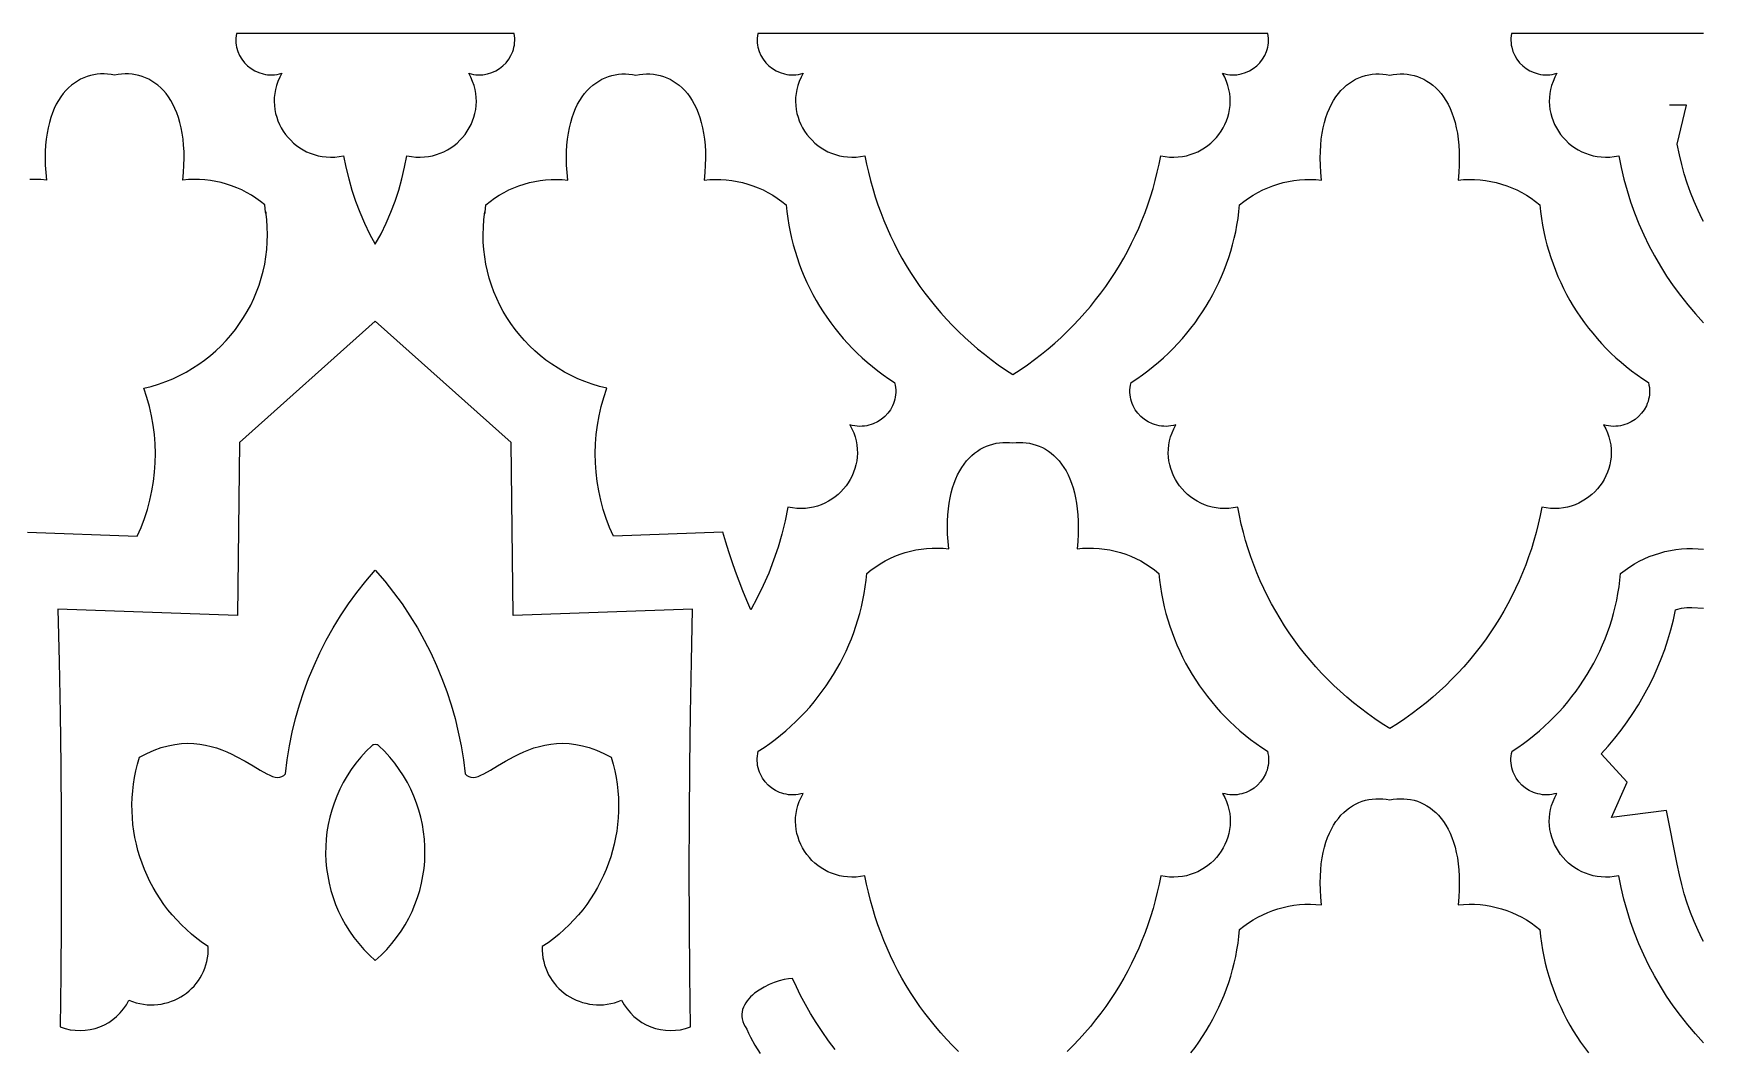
# Model space of a CAD drawing. Extents: x 50 to 3710, y -977 to -877.
# Drawn here: x 1184.6 to 1269.8, y -928.9 to -877.1 of the extents above; entities that cross this region are included whole.
import ezdxf

# ---------------------------------------------------------------- set-up
doc = ezdxf.new("R2010")
doc.units = 0
doc.layers.add('LAYER_1', color=18, linetype='CONTINUOUS')

msp = doc.modelspace()

# ---------------------------------------------------------------- linework, layer by layer
at = {"layer": 'LAYER_1'}
for points in [[(1202.062, -887.839), (1202.354, -887.304), (1202.619, -886.759), (1202.856, -886.205), (1203.068, -885.643), (1203.255, -885.074), (1203.418, -884.497), (1203.559, -883.913), (1203.678, -883.322), (1203.906, -883.364), (1204.13, -883.389), (1204.35, -883.396), (1204.567, -883.387), (1204.778, -883.362), (1204.984, -883.322), (1205.184, -883.268), (1205.378, -883.2), (1205.565, -883.119), (1205.745, -883.025), (1205.917, -882.92), (1206.08, -882.803), (1206.235, -882.675), (1206.38, -882.538), (1206.516, -882.392), (1206.641, -882.237), (1206.756, -882.074), (1206.859, -881.904), (1206.95, -881.727), (1207.029, -881.544), (1207.095, -881.356), (1207.148, -881.163), (1207.187, -880.966), (1207.211, -880.766), (1207.221, -880.563), (1207.216, -880.358), (1207.194, -880.151), (1207.157, -879.944), (1207.102, -879.736), (1207.03, -879.529), (1206.941, -879.323), (1206.833, -879.119), (1206.956, -879.152), (1207.078, -879.176), (1207.199, -879.191), (1207.32, -879.199), (1207.438, -879.198), (1207.556, -879.19), (1207.784, -879.151), (1208.002, -879.085), (1208.208, -878.992), (1208.4, -878.876), (1208.576, -878.738), (1208.733, -878.58), (1208.871, -878.404), (1208.985, -878.213), (1209.075, -878.007), (1209.11, -877.899), (1209.138, -877.789), (1209.159, -877.676), (1209.172, -877.561), (1209.178, -877.444), (1209.176, -877.325), (1209.165, -877.205), (1209.146, -877.083), (1202.062, -877.083), (1194.978, -877.083), (1194.959, -877.205), (1194.948, -877.325), (1194.946, -877.444), (1194.952, -877.561), (1194.965, -877.676), (1194.986, -877.789), (1195.049, -878.007), (1195.139, -878.213), (1195.254, -878.404), (1195.391, -878.58), (1195.548, -878.738), (1195.724, -878.876), (1195.916, -878.992), (1196.122, -879.085), (1196.34, -879.151), (1196.453, -879.174), (1196.569, -879.19), (1196.686, -879.198), (1196.805, -879.199), (1196.925, -879.191), (1197.046, -879.176), (1197.169, -879.152), (1197.292, -879.119), (1197.184, -879.323), (1197.094, -879.529), (1197.022, -879.736), (1196.968, -879.944), (1196.93, -880.151), (1196.909, -880.358), (1196.903, -880.563), (1196.913, -880.766), (1196.937, -880.966), (1196.976, -881.163), (1197.029, -881.356), (1197.095, -881.544), (1197.174, -881.727), (1197.265, -881.904), (1197.368, -882.074), (1197.483, -882.237), (1197.608, -882.392), (1197.744, -882.538), (1197.889, -882.675), (1198.044, -882.803), (1198.207, -882.92), (1198.379, -883.025), (1198.559, -883.119), (1198.746, -883.2), (1198.94, -883.268), (1199.14, -883.322), (1199.346, -883.362), (1199.557, -883.387), (1199.774, -883.396), (1199.994, -883.389), (1200.219, -883.364), (1200.446, -883.322), (1200.565, -883.913), (1200.706, -884.497), (1200.869, -885.074), (1201.056, -885.643), (1201.268, -886.205), (1201.505, -886.759), (1201.77, -887.304)], [(1234.598, -894.488), (1234.974, -894.241), (1235.343, -893.985), (1235.702, -893.722), (1236.054, -893.451), (1236.397, -893.172), (1236.731, -892.885), (1237.056, -892.591), (1237.373, -892.29), (1237.681, -891.982), (1237.98, -891.667), (1238.27, -891.345), (1238.551, -891.017), (1238.823, -890.682), (1239.085, -890.341), (1239.338, -889.994), (1239.582, -889.641), (1239.817, -889.283), (1240.042, -888.918), (1240.257, -888.548), (1240.463, -888.173), (1240.658, -887.793), (1240.844, -887.408), (1241.02, -887.019), (1241.186, -886.624), (1241.342, -886.225), (1241.488, -885.822), (1241.624, -885.415), (1241.749, -885.004), (1241.864, -884.589), (1241.968, -884.17), (1242.062, -883.748), (1242.146, -883.322), (1242.373, -883.364), (1242.598, -883.389), (1242.818, -883.396), (1243.035, -883.387), (1243.246, -883.362), (1243.452, -883.322), (1243.652, -883.268), (1243.846, -883.2), (1244.033, -883.119), (1244.213, -883.025), (1244.385, -882.92), (1244.548, -882.803), (1244.703, -882.675), (1244.848, -882.538), (1244.984, -882.392), (1245.109, -882.237), (1245.223, -882.074), (1245.327, -881.904), (1245.418, -881.727), (1245.497, -881.544), (1245.563, -881.356), (1245.616, -881.163), (1245.655, -880.966), (1245.679, -880.766), (1245.689, -880.563), (1245.683, -880.358), (1245.662, -880.151), (1245.624, -879.944), (1245.57, -879.736), (1245.498, -879.529), (1245.408, -879.323), (1245.3, -879.119), (1245.423, -879.152), (1245.546, -879.176), (1245.667, -879.191), (1245.787, -879.199), (1245.906, -879.198), (1246.023, -879.19), (1246.252, -879.151), (1246.47, -879.085), (1246.676, -878.992), (1246.868, -878.876), (1247.044, -878.738), (1247.201, -878.58), (1247.338, -878.404), (1247.453, -878.213), (1247.543, -878.007), (1247.578, -877.899), (1247.606, -877.789), (1247.627, -877.676), (1247.64, -877.561), (1247.646, -877.444), (1247.644, -877.325), (1247.633, -877.205), (1247.614, -877.083), (1221.582, -877.083), (1221.563, -877.205), (1221.552, -877.325), (1221.55, -877.444), (1221.556, -877.561), (1221.569, -877.676), (1221.59, -877.789), (1221.653, -878.007), (1221.743, -878.213), (1221.857, -878.404), (1221.995, -878.58), (1222.152, -878.738), (1222.328, -878.876), (1222.52, -878.992), (1222.726, -879.085), (1222.944, -879.151), (1223.057, -879.174), (1223.173, -879.19), (1223.29, -879.198), (1223.409, -879.199), (1223.529, -879.191), (1223.65, -879.176), (1223.773, -879.152), (1223.896, -879.119), (1223.788, -879.323), (1223.698, -879.529), (1223.626, -879.736), (1223.572, -879.944), (1223.534, -880.151), (1223.512, -880.358), (1223.507, -880.563), (1223.517, -880.766), (1223.541, -880.966), (1223.58, -881.163), (1223.633, -881.356), (1223.699, -881.544), (1223.778, -881.727), (1223.869, -881.904), (1223.972, -882.074), (1224.087, -882.237), (1224.212, -882.392), (1224.348, -882.538), (1224.493, -882.675), (1224.648, -882.803), (1224.811, -882.92), (1224.983, -883.025), (1225.163, -883.119), (1225.35, -883.2), (1225.544, -883.268), (1225.744, -883.322), (1225.95, -883.362), (1226.161, -883.387), (1226.378, -883.396), (1226.598, -883.389), (1226.823, -883.364), (1227.05, -883.322), (1227.134, -883.748), (1227.227, -884.17), (1227.332, -884.589), (1227.447, -885.004), (1227.572, -885.415), (1227.708, -885.822), (1227.853, -886.225), (1228.009, -886.624), (1228.176, -887.019), (1228.352, -887.408), (1228.538, -887.793), (1228.733, -888.173), (1228.939, -888.548), (1229.154, -888.918), (1229.379, -889.283), (1229.614, -889.641), (1229.857, -889.994), (1230.111, -890.341), (1230.373, -890.682), (1230.645, -891.017), (1230.926, -891.345), (1231.216, -891.667), (1231.515, -891.982), (1231.823, -892.29), (1232.14, -892.591), (1232.465, -892.885), (1232.799, -893.172), (1233.142, -893.451), (1233.494, -893.722), (1233.853, -893.985), (1234.221, -894.241)], [(1221.223, -906.496), (1221.014, -906.013), (1220.814, -905.525), (1220.623, -905.034), (1220.441, -904.54), (1220.268, -904.042), (1220.104, -903.541), (1219.95, -903.038), (1219.805, -902.531), (1214.212, -902.734), (1214.016, -902.285), (1213.843, -901.829), (1213.693, -901.366), (1213.566, -900.899), (1213.463, -900.427), (1213.383, -899.951), (1213.327, -899.473), (1213.294, -898.993), (1213.285, -898.512), (1213.299, -898.031), (1213.336, -897.55), (1213.398, -897.071), (1213.482, -896.595), (1213.591, -896.122), (1213.723, -895.652), (1213.879, -895.188), (1213.496, -895.091), (1213.121, -894.977), (1212.755, -894.846), (1212.399, -894.7), (1212.053, -894.538), (1211.716, -894.361), (1211.39, -894.17), (1211.075, -893.966), (1210.771, -893.747), (1210.479, -893.516), (1210.198, -893.273), (1209.93, -893.018), (1209.674, -892.751), (1209.431, -892.473), (1209.201, -892.186), (1208.984, -891.888), (1208.782, -891.581), (1208.594, -891.265), (1208.42, -890.941), (1208.262, -890.609), (1208.118, -890.269), (1207.991, -889.923), (1207.879, -889.57), (1207.784, -889.212), (1207.705, -888.848), (1207.644, -888.479), (1207.599, -888.106), (1207.573, -887.729), (1207.565, -887.349), (1207.575, -886.966), (1207.603, -886.581), (1207.651, -886.194), (1207.652, -886.269), (1207.664, -886.202), (1207.704, -885.829), (1207.925, -885.652), (1208.153, -885.488), (1208.388, -885.335), (1208.631, -885.196), (1208.88, -885.069), (1209.134, -884.956), (1209.394, -884.855), (1209.659, -884.768), (1209.928, -884.694), (1210.2, -884.634), (1210.476, -884.588), (1210.754, -884.556), (1211.034, -884.538), (1211.316, -884.534), (1211.598, -884.544), (1211.881, -884.569), (1211.846, -884.181), (1211.825, -883.808), (1211.818, -883.451), (1211.823, -883.109), (1211.842, -882.783), (1211.872, -882.471), (1211.914, -882.174), (1211.968, -881.893), (1212.032, -881.625), (1212.106, -881.373), (1212.19, -881.134), (1212.284, -880.91), (1212.386, -880.7), (1212.497, -880.504), (1212.615, -880.322), (1212.741, -880.154), (1212.873, -879.999), (1213.013, -879.857), (1213.158, -879.729), (1213.308, -879.614), (1213.463, -879.512), (1213.623, -879.423), (1213.787, -879.347), (1213.955, -879.283), (1214.125, -879.232), (1214.298, -879.193), (1214.474, -879.167), (1214.65, -879.152), (1214.828, -879.15), (1215.007, -879.159), (1215.186, -879.18), (1215.364, -879.212), (1215.543, -879.18), (1215.721, -879.159), (1215.9, -879.15), (1216.078, -879.152), (1216.255, -879.167), (1216.43, -879.193), (1216.603, -879.232), (1216.774, -879.283), (1216.941, -879.347), (1217.105, -879.423), (1217.265, -879.512), (1217.42, -879.614), (1217.571, -879.729), (1217.716, -879.857), (1217.855, -879.999), (1217.988, -880.154), (1218.113, -880.322), (1218.232, -880.504), (1218.342, -880.7), (1218.445, -880.91), (1218.538, -881.134), (1218.622, -881.373), (1218.696, -881.625), (1218.761, -881.893), (1218.814, -882.174), (1218.856, -882.471), (1218.887, -882.783), (1218.905, -883.109), (1218.911, -883.451), (1218.903, -883.808), (1218.882, -884.181), (1218.847, -884.569), (1219.13, -884.544), (1219.413, -884.534), (1219.694, -884.538), (1219.975, -884.556), (1220.253, -884.588), (1220.528, -884.634), (1220.801, -884.694), (1221.07, -884.768), (1221.334, -884.855), (1221.594, -884.956), (1221.849, -885.069), (1222.097, -885.196), (1222.34, -885.335), (1222.576, -885.488), (1222.804, -885.652), (1223.024, -885.829), (1223.06, -886.175), (1223.106, -886.519), (1223.162, -886.86), (1223.227, -887.199), (1223.302, -887.535), (1223.387, -887.868), (1223.481, -888.198), (1223.584, -888.524), (1223.696, -888.847), (1223.818, -889.167), (1223.948, -889.482), (1224.087, -889.794), (1224.235, -890.101), (1224.392, -890.404), (1224.557, -890.702), (1224.731, -890.995), (1224.913, -891.284), (1225.103, -891.567), (1225.301, -891.845), (1225.507, -892.118), (1225.721, -892.385), (1225.943, -892.646), (1226.173, -892.902), (1226.41, -893.151), (1226.654, -893.393), (1226.906, -893.629), (1227.165, -893.859), (1227.431, -894.082), (1227.704, -894.297), (1227.985, -894.505), (1228.271, -894.706), (1228.565, -894.9), (1228.593, -895.026), (1228.612, -895.151), (1228.621, -895.274), (1228.622, -895.396), (1228.615, -895.517), (1228.599, -895.634), (1228.576, -895.75), (1228.545, -895.863), (1228.506, -895.972), (1228.461, -896.079), (1228.351, -896.281), (1228.216, -896.466), (1228.059, -896.634), (1227.882, -896.78), (1227.687, -896.904), (1227.477, -897.003), (1227.367, -897.043), (1227.254, -897.075), (1227.138, -897.1), (1227.02, -897.118), (1226.9, -897.128), (1226.778, -897.13), (1226.654, -897.123), (1226.529, -897.108), (1226.404, -897.083), (1226.277, -897.05), (1226.385, -897.254), (1226.475, -897.46), (1226.546, -897.667), (1226.601, -897.874), (1226.639, -898.082), (1226.66, -898.288), (1226.666, -898.493), (1226.656, -898.696), (1226.631, -898.897), (1226.592, -899.094), (1226.539, -899.286), (1226.473, -899.475), (1226.394, -899.657), (1226.303, -899.834), (1226.2, -900.005), (1226.086, -900.167), (1225.961, -900.322), (1225.825, -900.469), (1225.68, -900.606), (1225.525, -900.733), (1225.361, -900.85), (1225.189, -900.956), (1225.01, -901.049), (1224.823, -901.13), (1224.629, -901.199), (1224.429, -901.253), (1224.223, -901.293), (1224.011, -901.318), (1223.795, -901.327), (1223.574, -901.319), (1223.35, -901.295), (1223.122, -901.253), (1222.981, -901.945), (1222.812, -902.628), (1222.614, -903.301), (1222.39, -903.964), (1222.138, -904.616), (1221.859, -905.255), (1221.554, -905.883)], [(1253.831, -879.212), (1254.009, -879.18), (1254.188, -879.159), (1254.367, -879.15), (1254.544, -879.152), (1254.721, -879.167), (1254.896, -879.193), (1255.07, -879.232), (1255.24, -879.283), (1255.408, -879.347), (1255.572, -879.423), (1255.731, -879.512), (1255.887, -879.614), (1256.037, -879.729), (1256.182, -879.857), (1256.321, -879.999), (1256.454, -880.154), (1256.58, -880.322), (1256.698, -880.504), (1256.809, -880.7), (1256.911, -880.91), (1257.004, -881.134), (1257.089, -881.373), (1257.163, -881.625), (1257.227, -881.893), (1257.28, -882.174), (1257.323, -882.471), (1257.353, -882.783), (1257.372, -883.109), (1257.377, -883.451), (1257.37, -883.808), (1257.349, -884.181), (1257.314, -884.569), (1257.597, -884.544), (1257.879, -884.534), (1258.161, -884.538), (1258.441, -884.556), (1258.719, -884.588), (1258.995, -884.634), (1259.267, -884.694), (1259.536, -884.768), (1259.801, -884.855), (1260.061, -884.956), (1260.315, -885.069), (1260.564, -885.196), (1260.806, -885.335), (1261.042, -885.488), (1261.27, -885.652), (1261.491, -885.829), (1261.527, -886.175), (1261.572, -886.519), (1261.628, -886.86), (1261.694, -887.199), (1261.769, -887.535), (1261.853, -887.868), (1261.947, -888.198), (1262.05, -888.524), (1262.163, -888.847), (1262.284, -889.167), (1262.415, -889.482), (1262.554, -889.794), (1262.702, -890.101), (1262.858, -890.404), (1263.024, -890.702), (1263.197, -890.995), (1263.379, -891.284), (1263.569, -891.567), (1263.767, -891.845), (1263.974, -892.118), (1264.188, -892.385), (1264.41, -892.646), (1264.639, -892.902), (1264.876, -893.151), (1265.121, -893.393), (1265.372, -893.629), (1265.632, -893.859), (1265.898, -894.082), (1266.171, -894.297), (1266.451, -894.505), (1266.738, -894.706), (1267.031, -894.9), (1267.059, -895.026), (1267.078, -895.151), (1267.088, -895.274), (1267.089, -895.396), (1267.081, -895.517), (1267.066, -895.634), (1267.042, -895.75), (1267.011, -895.863), (1266.973, -895.972), (1266.928, -896.079), (1266.817, -896.281), (1266.682, -896.466), (1266.525, -896.634), (1266.348, -896.78), (1266.154, -896.904), (1265.944, -897.003), (1265.834, -897.043), (1265.721, -897.075), (1265.605, -897.1), (1265.487, -897.118), (1265.367, -897.128), (1265.244, -897.13), (1265.121, -897.123), (1264.996, -897.108), (1264.87, -897.083), (1264.744, -897.05), (1264.852, -897.254), (1264.941, -897.46), (1265.013, -897.667), (1265.067, -897.874), (1265.105, -898.082), (1265.127, -898.288), (1265.132, -898.493), (1265.122, -898.696), (1265.098, -898.897), (1265.059, -899.094), (1265.006, -899.286), (1264.94, -899.475), (1264.861, -899.657), (1264.77, -899.834), (1264.667, -900.005), (1264.552, -900.167), (1264.427, -900.322), (1264.291, -900.469), (1264.146, -900.606), (1263.991, -900.733), (1263.828, -900.85), (1263.656, -900.956), (1263.476, -901.049), (1263.289, -901.13), (1263.095, -901.199), (1262.895, -901.253), (1262.689, -901.293), (1262.478, -901.318), (1262.261, -901.327), (1262.041, -901.319), (1261.817, -901.295), (1261.589, -901.253), (1261.504, -901.686), (1261.408, -902.115), (1261.302, -902.541), (1261.184, -902.962), (1261.056, -903.38), (1260.917, -903.794), (1260.767, -904.204), (1260.607, -904.609), (1260.437, -905.01), (1260.256, -905.405), (1260.065, -905.796), (1259.864, -906.182), (1259.653, -906.562), (1259.432, -906.937), (1259.2, -907.306), (1258.959, -907.669), (1258.709, -908.027), (1258.448, -908.378), (1258.178, -908.723), (1257.898, -909.061), (1257.609, -909.393), (1257.311, -909.718), (1257.003, -910.035), (1256.687, -910.346), (1256.361, -910.649), (1256.026, -910.945), (1255.682, -911.233), (1255.329, -911.513), (1254.967, -911.785), (1254.597, -912.048), (1254.218, -912.304), (1253.831, -912.551), (1253.443, -912.304), (1253.064, -912.048), (1252.694, -911.785), (1252.332, -911.513), (1251.98, -911.233), (1251.636, -910.945), (1251.301, -910.649), (1250.975, -910.346), (1250.658, -910.035), (1250.35, -909.718), (1250.052, -909.393), (1249.763, -909.061), (1249.483, -908.723), (1249.213, -908.378), (1248.953, -908.027), (1248.702, -907.669), (1248.461, -907.306), (1248.23, -906.937), (1248.009, -906.562), (1247.797, -906.182), (1247.596, -905.796), (1247.405, -905.405), (1247.224, -905.01), (1247.054, -904.609), (1246.894, -904.204), (1246.745, -903.794), (1246.606, -903.38), (1246.477, -902.962), (1246.36, -902.541), (1246.253, -902.115), (1246.157, -901.686), (1246.073, -901.253), (1245.845, -901.295), (1245.62, -901.319), (1245.4, -901.327), (1245.184, -901.318), (1244.972, -901.293), (1244.766, -901.253), (1244.566, -901.199), (1244.372, -901.13), (1244.185, -901.049), (1244.005, -900.956), (1243.834, -900.85), (1243.67, -900.733), (1243.515, -900.606), (1243.37, -900.469), (1243.234, -900.322), (1243.109, -900.167), (1242.995, -900.005), (1242.892, -899.834), (1242.8, -899.657), (1242.721, -899.475), (1242.655, -899.286), (1242.603, -899.094), (1242.564, -898.897), (1242.539, -898.696), (1242.529, -898.493), (1242.535, -898.288), (1242.556, -898.082), (1242.594, -897.874), (1242.648, -897.667), (1242.72, -897.46), (1242.81, -897.254), (1242.918, -897.05), (1242.791, -897.083), (1242.665, -897.108), (1242.541, -897.123), (1242.417, -897.13), (1242.295, -897.128), (1242.175, -897.118), (1242.056, -897.1), (1241.941, -897.075), (1241.828, -897.043), (1241.718, -897.003), (1241.508, -896.904), (1241.313, -896.78), (1241.136, -896.634), (1240.979, -896.466), (1240.844, -896.281), (1240.734, -896.079), (1240.688, -895.972), (1240.65, -895.863), (1240.619, -895.75), (1240.596, -895.634), (1240.58, -895.517), (1240.573, -895.396), (1240.574, -895.274), (1240.583, -895.151), (1240.602, -895.026), (1240.63, -894.9), (1240.923, -894.706), (1241.21, -894.505), (1241.49, -894.297), (1241.764, -894.082), (1242.03, -893.859), (1242.289, -893.629), (1242.541, -893.393), (1242.785, -893.151), (1243.022, -892.902), (1243.252, -892.646), (1243.474, -892.385), (1243.688, -892.118), (1243.894, -891.845), (1244.092, -891.567), (1244.282, -891.284), (1244.464, -890.995), (1244.638, -890.702), (1244.803, -890.404), (1244.96, -890.101), (1245.108, -889.794), (1245.247, -889.482), (1245.377, -889.167), (1245.499, -888.847), (1245.611, -888.524), (1245.714, -888.198), (1245.808, -887.868), (1245.893, -887.535), (1245.968, -887.199), (1246.033, -886.86), (1246.089, -886.519), (1246.135, -886.175), (1246.171, -885.829), (1246.391, -885.652), (1246.619, -885.488), (1246.855, -885.335), (1247.097, -885.196), (1247.346, -885.069), (1247.601, -884.956), (1247.861, -884.855), (1248.125, -884.768), (1248.394, -884.694), (1248.667, -884.634), (1248.942, -884.588), (1249.22, -884.556), (1249.5, -884.538), (1249.782, -884.534), (1250.065, -884.544), (1250.348, -884.569), (1250.313, -884.181), (1250.292, -883.808), (1250.284, -883.451), (1250.29, -883.109), (1250.308, -882.783), (1250.339, -882.471), (1250.381, -882.174), (1250.434, -881.893), (1250.498, -881.625), (1250.573, -881.373), (1250.657, -881.134), (1250.75, -880.91), (1250.853, -880.7), (1250.963, -880.504), (1251.082, -880.322), (1251.207, -880.154), (1251.34, -879.999), (1251.479, -879.857), (1251.624, -879.729), (1251.774, -879.614), (1251.93, -879.512), (1252.09, -879.423), (1252.254, -879.347), (1252.421, -879.283), (1252.592, -879.232), (1252.765, -879.193), (1252.94, -879.167), (1253.117, -879.152), (1253.295, -879.15), (1253.473, -879.159), (1253.652, -879.18)], [(1253.831, -879.212), (1254.009, -879.18), (1254.188, -879.159), (1254.367, -879.15), (1254.544, -879.152), (1254.721, -879.167), (1254.896, -879.193), (1255.07, -879.232), (1255.24, -879.283), (1255.408, -879.347), (1255.572, -879.423), (1255.731, -879.512), (1255.887, -879.614), (1256.037, -879.729), (1256.182, -879.857), (1256.321, -879.999), (1256.454, -880.154), (1256.58, -880.322), (1256.698, -880.504), (1256.809, -880.7), (1256.911, -880.91), (1257.004, -881.134), (1257.089, -881.373), (1257.163, -881.625), (1257.227, -881.893), (1257.28, -882.174), (1257.323, -882.471), (1257.353, -882.783), (1257.372, -883.109), (1257.377, -883.451), (1257.37, -883.808), (1257.349, -884.181), (1257.314, -884.569), (1257.597, -884.544), (1257.879, -884.534), (1258.161, -884.538), (1258.441, -884.556), (1258.719, -884.588), (1258.995, -884.634), (1259.267, -884.694), (1259.536, -884.768), (1259.801, -884.855), (1260.061, -884.956), (1260.315, -885.069), (1260.564, -885.196), (1260.806, -885.335), (1261.042, -885.488), (1261.27, -885.652), (1261.491, -885.829), (1261.527, -886.175), (1261.572, -886.519), (1261.628, -886.86), (1261.694, -887.199), (1261.769, -887.535), (1261.853, -887.868), (1261.947, -888.198), (1262.05, -888.524), (1262.163, -888.847), (1262.284, -889.167), (1262.415, -889.482), (1262.554, -889.794), (1262.702, -890.101), (1262.858, -890.404), (1263.024, -890.702), (1263.197, -890.995), (1263.379, -891.284), (1263.569, -891.567), (1263.767, -891.845), (1263.974, -892.118), (1264.188, -892.385), (1264.41, -892.646), (1264.639, -892.902), (1264.876, -893.151), (1265.121, -893.393), (1265.372, -893.629), (1265.632, -893.859), (1265.898, -894.082), (1266.171, -894.297), (1266.451, -894.505), (1266.738, -894.706), (1267.031, -894.9), (1267.059, -895.026), (1267.078, -895.151), (1267.088, -895.274), (1267.089, -895.396), (1267.081, -895.517), (1267.066, -895.634), (1267.042, -895.75), (1267.011, -895.863), (1266.973, -895.972), (1266.928, -896.079), (1266.817, -896.281), (1266.682, -896.466), (1266.525, -896.634), (1266.348, -896.78), (1266.154, -896.904), (1265.944, -897.003), (1265.834, -897.043), (1265.721, -897.075), (1265.605, -897.1), (1265.487, -897.118), (1265.367, -897.128), (1265.244, -897.13), (1265.121, -897.123), (1264.996, -897.108), (1264.87, -897.083), (1264.744, -897.05), (1264.852, -897.254), (1264.941, -897.46), (1265.013, -897.667), (1265.067, -897.874), (1265.105, -898.082), (1265.127, -898.288), (1265.132, -898.493), (1265.122, -898.696), (1265.098, -898.897), (1265.059, -899.094), (1265.006, -899.286), (1264.94, -899.475), (1264.861, -899.657), (1264.77, -899.834), (1264.667, -900.005), (1264.552, -900.167), (1264.427, -900.322), (1264.291, -900.469), (1264.146, -900.606), (1263.991, -900.733), (1263.828, -900.85), (1263.656, -900.956), (1263.476, -901.049), (1263.289, -901.13), (1263.095, -901.199), (1262.895, -901.253), (1262.689, -901.293), (1262.478, -901.318), (1262.261, -901.327), (1262.041, -901.319), (1261.817, -901.295), (1261.589, -901.253), (1261.504, -901.686), (1261.408, -902.115), (1261.302, -902.541), (1261.184, -902.962), (1261.056, -903.38), (1260.917, -903.794), (1260.767, -904.204), (1260.607, -904.609), (1260.437, -905.01), (1260.256, -905.405), (1260.065, -905.796), (1259.864, -906.182), (1259.653, -906.562), (1259.432, -906.937), (1259.2, -907.306), (1258.959, -907.669), (1258.709, -908.027), (1258.448, -908.378), (1258.178, -908.723), (1257.898, -909.061), (1257.609, -909.393), (1257.311, -909.718), (1257.003, -910.035), (1256.687, -910.346), (1256.361, -910.649), (1256.026, -910.945), (1255.682, -911.233), (1255.329, -911.513), (1254.967, -911.785), (1254.597, -912.048), (1254.218, -912.304), (1253.831, -912.551), (1253.443, -912.304), (1253.064, -912.048), (1252.694, -911.785), (1252.332, -911.513), (1251.98, -911.233), (1251.636, -910.945), (1251.301, -910.649), (1250.975, -910.346), (1250.658, -910.035), (1250.35, -909.718), (1250.052, -909.393), (1249.763, -909.061), (1249.483, -908.723), (1249.213, -908.378), (1248.953, -908.027), (1248.702, -907.669), (1248.461, -907.306), (1248.23, -906.937), (1248.009, -906.562), (1247.797, -906.182), (1247.596, -905.796), (1247.405, -905.405), (1247.224, -905.01), (1247.054, -904.609), (1246.894, -904.204), (1246.745, -903.794), (1246.606, -903.38), (1246.477, -902.962), (1246.36, -902.541), (1246.253, -902.115), (1246.157, -901.686), (1246.073, -901.253), (1245.845, -901.295), (1245.62, -901.319), (1245.4, -901.327), (1245.184, -901.318), (1244.972, -901.293), (1244.766, -901.253), (1244.566, -901.199), (1244.372, -901.13), (1244.185, -901.049), (1244.005, -900.956), (1243.834, -900.85), (1243.67, -900.733), (1243.515, -900.606), (1243.37, -900.469), (1243.234, -900.322), (1243.109, -900.167), (1242.995, -900.005), (1242.892, -899.834), (1242.8, -899.657), (1242.721, -899.475), (1242.655, -899.286), (1242.603, -899.094), (1242.564, -898.897), (1242.539, -898.696), (1242.529, -898.493), (1242.535, -898.288), (1242.556, -898.082), (1242.594, -897.874), (1242.648, -897.667), (1242.72, -897.46), (1242.81, -897.254), (1242.918, -897.05), (1242.791, -897.083), (1242.665, -897.108), (1242.541, -897.123), (1242.417, -897.13), (1242.295, -897.128), (1242.175, -897.118), (1242.056, -897.1), (1241.941, -897.075), (1241.828, -897.043), (1241.718, -897.003), (1241.508, -896.904), (1241.313, -896.78), (1241.136, -896.634), (1240.979, -896.466), (1240.844, -896.281), (1240.734, -896.079), (1240.688, -895.972), (1240.65, -895.863), (1240.619, -895.75), (1240.596, -895.634), (1240.58, -895.517), (1240.573, -895.396), (1240.574, -895.274), (1240.583, -895.151), (1240.602, -895.026), (1240.63, -894.9), (1240.923, -894.706), (1241.21, -894.505), (1241.49, -894.297), (1241.764, -894.082), (1242.03, -893.859), (1242.289, -893.629), (1242.541, -893.393), (1242.785, -893.151), (1243.022, -892.902), (1243.252, -892.646), (1243.474, -892.385), (1243.688, -892.118), (1243.894, -891.845), (1244.092, -891.567), (1244.282, -891.284), (1244.464, -890.995), (1244.638, -890.702), (1244.803, -890.404), (1244.96, -890.101), (1245.108, -889.794), (1245.247, -889.482), (1245.377, -889.167), (1245.499, -888.847), (1245.611, -888.524), (1245.714, -888.198), (1245.808, -887.868), (1245.893, -887.535), (1245.968, -887.199), (1246.033, -886.86), (1246.089, -886.519), (1246.135, -886.175), (1246.171, -885.829), (1246.391, -885.652), (1246.619, -885.488), (1246.855, -885.335), (1247.097, -885.196), (1247.346, -885.069), (1247.601, -884.956), (1247.861, -884.855), (1248.125, -884.768), (1248.394, -884.694), (1248.667, -884.634), (1248.942, -884.588), (1249.22, -884.556), (1249.5, -884.538), (1249.782, -884.534), (1250.065, -884.544), (1250.348, -884.569), (1250.313, -884.181), (1250.292, -883.808), (1250.284, -883.451), (1250.29, -883.109), (1250.308, -882.783), (1250.339, -882.471), (1250.381, -882.174), (1250.434, -881.893), (1250.498, -881.625), (1250.573, -881.373), (1250.657, -881.134), (1250.75, -880.91), (1250.853, -880.7), (1250.963, -880.504), (1251.082, -880.322), (1251.207, -880.154), (1251.34, -879.999), (1251.479, -879.857), (1251.624, -879.729), (1251.774, -879.614), (1251.93, -879.512), (1252.09, -879.423), (1252.254, -879.347), (1252.421, -879.283), (1252.592, -879.232), (1252.765, -879.193), (1252.94, -879.167), (1253.117, -879.152), (1253.295, -879.15), (1253.473, -879.159), (1253.652, -879.18)], [(1202.062, -904.473), (1202.542, -905.031), (1202.997, -905.605), (1203.426, -906.194), (1203.831, -906.796), (1204.209, -907.411), (1204.562, -908.04), (1204.889, -908.68), (1205.19, -909.331), (1205.464, -909.992), (1205.713, -910.663), (1205.935, -911.344), (1206.13, -912.033), (1206.299, -912.729), (1206.44, -913.432), (1206.555, -914.142), (1206.642, -914.857), (1206.73, -914.945), (1206.827, -915.003), (1206.933, -915.035), (1207.049, -915.041), (1207.173, -915.025), (1207.307, -914.987), (1207.45, -914.932), (1207.602, -914.86), (1207.934, -914.677), (1208.303, -914.456), (1208.711, -914.214), (1209.155, -913.969), (1209.392, -913.851), (1209.638, -913.738), (1209.894, -913.634), (1210.159, -913.54), (1210.434, -913.459), (1210.719, -913.392), (1211.013, -913.342), (1211.317, -913.312), (1211.631, -913.302), (1211.954, -913.316), (1212.288, -913.356), (1212.631, -913.423), (1212.984, -913.521), (1213.346, -913.651), (1213.719, -913.816), (1214.101, -914.017), (1214.199, -914.358), (1214.282, -914.701), (1214.35, -915.044), (1214.404, -915.388), (1214.443, -915.733), (1214.468, -916.077), (1214.479, -916.42), (1214.476, -916.763), (1214.459, -917.104), (1214.429, -917.443), (1214.385, -917.78), (1214.327, -918.115), (1214.257, -918.447), (1214.173, -918.775), (1214.076, -919.1), (1213.967, -919.42), (1213.844, -919.736), (1213.71, -920.047), (1213.562, -920.353), (1213.403, -920.654), (1213.231, -920.948), (1213.048, -921.236), (1212.853, -921.517), (1212.645, -921.791), (1212.427, -922.057), (1212.197, -922.315), (1211.956, -922.565), (1211.703, -922.806), (1211.44, -923.038), (1211.166, -923.261), (1210.881, -923.473), (1210.585, -923.676), (1210.584, -923.871), (1210.595, -924.062), (1210.619, -924.249), (1210.655, -924.431), (1210.702, -924.608), (1210.76, -924.78), (1210.828, -924.946), (1210.907, -925.107), (1210.995, -925.261), (1211.093, -925.409), (1211.199, -925.55), (1211.313, -925.684), (1211.435, -925.811), (1211.565, -925.93), (1211.701, -926.041), (1211.844, -926.143), (1211.993, -926.237), (1212.147, -926.322), (1212.306, -926.398), (1212.47, -926.464), (1212.638, -926.521), (1212.81, -926.567), (1212.986, -926.603), (1213.164, -926.628), (1213.344, -926.642), (1213.526, -926.645), (1213.71, -926.636), (1213.894, -926.615), (1214.08, -926.582), (1214.265, -926.536), (1214.45, -926.477), (1214.634, -926.405), (1214.763, -926.638), (1214.912, -926.854), (1215.078, -927.053), (1215.261, -927.233), (1215.458, -927.395), (1215.669, -927.538), (1215.891, -927.66), (1216.122, -927.762), (1216.363, -927.844), (1216.61, -927.903), (1216.863, -927.94), (1217.119, -927.954), (1217.378, -927.945), (1217.637, -927.912), (1217.895, -927.854), (1218.15, -927.77), (1218.116, -925.106), (1218.094, -922.442), (1218.087, -919.778), (1218.093, -917.114), (1218.114, -914.45), (1218.148, -911.786), (1218.195, -909.122), (1218.257, -906.458), (1209.093, -906.773), (1208.987, -897.954), (1202.062, -891.76), (1195.137, -897.954), (1195.031, -906.773), (1185.867, -906.458), (1185.929, -909.122), (1185.976, -911.786), (1186.01, -914.45), (1186.031, -917.114), (1186.037, -919.778), (1186.03, -922.442), (1186.009, -925.106), (1185.974, -927.77), (1186.229, -927.854), (1186.487, -927.912), (1186.747, -927.945), (1187.005, -927.954), (1187.261, -927.94), (1187.514, -927.903), (1187.761, -927.844), (1188.002, -927.762), (1188.234, -927.66), (1188.456, -927.538), (1188.666, -927.395), (1188.863, -927.233), (1189.046, -927.053), (1189.212, -926.854), (1189.361, -926.638), (1189.49, -926.405), (1189.674, -926.477), (1189.859, -926.536), (1190.044, -926.582), (1190.23, -926.615), (1190.414, -926.636), (1190.598, -926.645), (1190.78, -926.642), (1190.961, -926.628), (1191.139, -926.603), (1191.314, -926.567), (1191.486, -926.521), (1191.654, -926.464), (1191.818, -926.398), (1191.977, -926.322), (1192.132, -926.237), (1192.28, -926.143), (1192.423, -926.041), (1192.559, -925.93), (1192.689, -925.811), (1192.811, -925.684), (1192.925, -925.55), (1193.032, -925.409), (1193.129, -925.261), (1193.217, -925.107), (1193.296, -924.946), (1193.364, -924.78), (1193.422, -924.608), (1193.469, -924.431), (1193.505, -924.249), (1193.529, -924.062), (1193.54, -923.871), (1193.539, -923.676), (1193.244, -923.473), (1192.959, -923.261), (1192.684, -923.038), (1192.421, -922.806), (1192.169, -922.565), (1191.927, -922.315), (1191.697, -922.057), (1191.479, -921.791), (1191.272, -921.517), (1191.076, -921.236), (1190.893, -920.948), (1190.721, -920.654), (1190.562, -920.353), (1190.415, -920.047), (1190.28, -919.736), (1190.158, -919.42), (1190.048, -919.1), (1189.951, -918.775), (1189.867, -918.447), (1189.797, -918.115), (1189.739, -917.78), (1189.695, -917.443), (1189.665, -917.104), (1189.648, -916.763), (1189.645, -916.42), (1189.656, -916.077), (1189.681, -915.733), (1189.72, -915.388), (1189.774, -915.044), (1189.842, -914.701), (1189.925, -914.358), (1190.023, -914.017), (1190.405, -913.816), (1190.778, -913.651), (1191.141, -913.521), (1191.493, -913.423), (1191.836, -913.356), (1192.17, -913.316), (1192.493, -913.302), (1192.807, -913.312), (1193.111, -913.342), (1193.405, -913.392), (1193.69, -913.459), (1193.965, -913.54), (1194.23, -913.634), (1194.486, -913.738), (1194.732, -913.851), (1194.969, -913.969), (1195.414, -914.214), (1195.821, -914.456), (1196.19, -914.677), (1196.522, -914.86), (1196.674, -914.932), (1196.817, -914.987), (1196.951, -915.025), (1197.075, -915.041), (1197.191, -915.035), (1197.297, -915.003), (1197.394, -914.945), (1197.482, -914.857), (1197.569, -914.142), (1197.684, -913.432), (1197.825, -912.729), (1197.994, -912.033), (1198.189, -911.344), (1198.411, -910.663), (1198.66, -909.992), (1198.934, -909.331), (1199.235, -908.68), (1199.562, -908.04), (1199.915, -907.411), (1200.294, -906.796), (1200.698, -906.194), (1201.127, -905.605), (1201.582, -905.031)], [(1202.062, -924.39), (1202.363, -924.112), (1202.645, -923.822), (1202.908, -923.521), (1203.152, -923.21), (1203.377, -922.889), (1203.583, -922.559), (1203.77, -922.221), (1203.938, -921.876), (1204.087, -921.524), (1204.217, -921.166), (1204.328, -920.804), (1204.42, -920.437), (1204.493, -920.067), (1204.547, -919.695), (1204.581, -919.32), (1204.597, -918.945), (1204.593, -918.569), (1204.57, -918.193), (1204.528, -917.819), (1204.467, -917.447), (1204.387, -917.078), (1204.288, -916.712), (1204.169, -916.351), (1204.031, -915.995), (1203.874, -915.645), (1203.698, -915.301), (1203.503, -914.965), (1203.288, -914.637), (1203.054, -914.318), (1202.801, -914.009), (1202.528, -913.711), (1202.236, -913.424), (1202.214, -913.404), (1202.184, -913.387), (1202.137, -913.372), (1202.062, -913.361), (1201.987, -913.372), (1201.94, -913.387), (1201.888, -913.424), (1201.596, -913.711), (1201.324, -914.009), (1201.07, -914.318), (1200.836, -914.637), (1200.621, -914.965), (1200.426, -915.301), (1200.25, -915.645), (1200.093, -915.995), (1199.955, -916.351), (1199.836, -916.712), (1199.737, -917.078), (1199.657, -917.447), (1199.596, -917.819), (1199.554, -918.193), (1199.531, -918.569), (1199.527, -918.945), (1199.543, -919.32), (1199.578, -919.695), (1199.631, -920.067), (1199.704, -920.437), (1199.796, -920.804), (1199.907, -921.166), (1200.037, -921.524), (1200.186, -921.876), (1200.354, -922.221), (1200.541, -922.559), (1200.747, -922.889), (1200.972, -923.21), (1201.216, -923.521), (1201.479, -923.822), (1201.761, -924.112)]]:
    msp.add_lwpolyline(points, close=True, dxfattribs=at)
for points in [[(1269.847, -877.083), (1260.047, -877.083), (1260.028, -877.205), (1260.018, -877.325), (1260.015, -877.444), (1260.021, -877.561), (1260.034, -877.676), (1260.055, -877.789), (1260.119, -878.007), (1260.208, -878.213), (1260.323, -878.404), (1260.46, -878.58), (1260.618, -878.738), (1260.793, -878.876), (1260.985, -878.992), (1261.192, -879.085), (1261.41, -879.151), (1261.523, -879.174), (1261.638, -879.19), (1261.755, -879.198), (1261.874, -879.199), (1261.994, -879.191), (1262.116, -879.176), (1262.238, -879.152), (1262.361, -879.119), (1262.253, -879.323), (1262.163, -879.529), (1262.091, -879.736), (1262.037, -879.944), (1261.999, -880.151), (1261.978, -880.358), (1261.972, -880.563), (1261.982, -880.766), (1262.007, -880.966), (1262.046, -881.163), (1262.099, -881.356), (1262.165, -881.544), (1262.244, -881.727), (1262.335, -881.904), (1262.438, -882.074), (1262.552, -882.237), (1262.677, -882.392), (1262.813, -882.538), (1262.958, -882.675), (1263.113, -882.803), (1263.277, -882.92), (1263.449, -883.025), (1263.628, -883.119), (1263.815, -883.2), (1264.009, -883.268), (1264.209, -883.322), (1264.415, -883.362), (1264.627, -883.387), (1264.843, -883.396), (1265.064, -883.389), (1265.288, -883.364), (1265.516, -883.322), (1265.636, -883.921), (1265.778, -884.513), (1265.94, -885.098), (1266.123, -885.675), (1266.326, -886.244), (1266.55, -886.805), (1266.793, -887.356), (1267.056, -887.899), (1267.339, -888.431), (1267.641, -888.953), (1267.962, -889.464), (1268.302, -889.964), (1268.661, -890.452), (1269.038, -890.928), (1269.433, -891.391), (1269.847, -891.842)], [(1184.319, -902.531), (1189.912, -902.734), (1190.108, -902.285), (1190.281, -901.829), (1190.431, -901.366), (1190.558, -900.899), (1190.661, -900.427), (1190.741, -899.951), (1190.797, -899.473), (1190.83, -898.993), (1190.839, -898.512), (1190.825, -898.031), (1190.788, -897.55), (1190.727, -897.071), (1190.642, -896.595), (1190.533, -896.122), (1190.401, -895.652), (1190.245, -895.188), (1190.628, -895.091), (1191.003, -894.977), (1191.369, -894.846), (1191.725, -894.7), (1192.071, -894.538), (1192.408, -894.361), (1192.734, -894.17), (1193.049, -893.966), (1193.353, -893.747), (1193.645, -893.516), (1193.926, -893.273), (1194.195, -893.018), (1194.45, -892.751), (1194.694, -892.473), (1194.923, -892.186), (1195.14, -891.888), (1195.342, -891.581), (1195.53, -891.265), (1195.704, -890.941), (1195.863, -890.609), (1196.006, -890.269), (1196.133, -889.923), (1196.245, -889.57), (1196.34, -889.212), (1196.419, -888.848), (1196.481, -888.479), (1196.525, -888.106), (1196.551, -887.729), (1196.56, -887.349), (1196.549, -886.966), (1196.521, -886.581), (1196.473, -886.194), (1196.472, -886.269), (1196.46, -886.202), (1196.42, -885.829), (1196.2, -885.652), (1195.971, -885.488), (1195.736, -885.335), (1195.493, -885.196), (1195.244, -885.069), (1194.99, -884.956), (1194.73, -884.855), (1194.465, -884.768), (1194.196, -884.694), (1193.924, -884.634), (1193.649, -884.588), (1193.37, -884.556), (1193.09, -884.538), (1192.809, -884.534), (1192.526, -884.544), (1192.243, -884.569), (1192.278, -884.181), (1192.299, -883.808), (1192.306, -883.451), (1192.301, -883.109), (1192.282, -882.783), (1192.252, -882.471), (1192.21, -882.174), (1192.156, -881.893), (1192.092, -881.625), (1192.018, -881.373), (1191.934, -881.134), (1191.84, -880.91), (1191.738, -880.7), (1191.627, -880.504), (1191.509, -880.322), (1191.383, -880.154), (1191.251, -879.999), (1191.112, -879.857), (1190.967, -879.729), (1190.816, -879.614), (1190.661, -879.512), (1190.501, -879.423), (1190.337, -879.347), (1190.169, -879.283), (1189.999, -879.232), (1189.826, -879.193), (1189.651, -879.167), (1189.474, -879.152), (1189.296, -879.15), (1189.117, -879.159), (1188.938, -879.18), (1188.76, -879.212), (1188.581, -879.18), (1188.403, -879.159), (1188.224, -879.15), (1188.046, -879.152), (1187.869, -879.167), (1187.694, -879.193), (1187.521, -879.232), (1187.35, -879.283), (1187.183, -879.347), (1187.019, -879.423), (1186.859, -879.512), (1186.704, -879.614), (1186.553, -879.729), (1186.408, -879.857), (1186.269, -879.999), (1186.137, -880.154), (1186.011, -880.322), (1185.892, -880.504), (1185.782, -880.7), (1185.68, -880.91), (1185.586, -881.134), (1185.502, -881.373), (1185.428, -881.625), (1185.363, -881.893), (1185.31, -882.174), (1185.268, -882.471), (1185.237, -882.783), (1185.219, -883.109), (1185.213, -883.451), (1185.221, -883.808), (1185.242, -884.181), (1185.277, -884.569), (1184.994, -884.544), (1184.711, -884.534), (1184.43, -884.538)], [(1269.847, -886.682), (1269.779, -886.556), (1269.564, -886.111), (1269.364, -885.658), (1269.18, -885.198), (1269.013, -884.73), (1268.863, -884.255), (1268.729, -883.773), (1268.612, -883.285), (1268.502, -882.739), (1268.973, -880.737), (1268.1, -880.737)], [(1231.823, -929.025), (1231.515, -928.717), (1231.216, -928.402), (1230.926, -928.08), (1230.645, -927.751), (1230.373, -927.417), (1230.111, -927.076), (1229.857, -926.729), (1229.613, -926.376), (1229.379, -926.017), (1229.154, -925.653), (1228.939, -925.283), (1228.733, -924.908), (1228.537, -924.528), (1228.351, -924.143), (1228.175, -923.753), (1228.009, -923.359), (1227.853, -922.96), (1227.707, -922.557), (1227.572, -922.149), (1227.447, -921.738), (1227.332, -921.323), (1227.227, -920.904), (1227.133, -920.482), (1227.05, -920.057), (1226.822, -920.099), (1226.598, -920.123), (1226.377, -920.131), (1226.161, -920.121), (1225.95, -920.097), (1225.744, -920.057), (1225.544, -920.002), (1225.35, -919.934), (1225.163, -919.853), (1224.983, -919.759), (1224.811, -919.654), (1224.648, -919.537), (1224.493, -919.41), (1224.347, -919.273), (1224.212, -919.126), (1224.087, -918.971), (1223.972, -918.808), (1223.869, -918.638), (1223.778, -918.461), (1223.699, -918.279), (1223.633, -918.09), (1223.58, -917.898), (1223.541, -917.701), (1223.517, -917.5), (1223.507, -917.297), (1223.512, -917.092), (1223.534, -916.886), (1223.571, -916.678), (1223.626, -916.471), (1223.698, -916.264), (1223.787, -916.058), (1223.895, -915.854), (1223.769, -915.887), (1223.643, -915.911), (1223.518, -915.927), (1223.394, -915.933), (1223.272, -915.932), (1223.152, -915.922), (1223.034, -915.904), (1222.918, -915.879), (1222.805, -915.847), (1222.695, -915.807), (1222.485, -915.708), (1222.291, -915.584), (1222.113, -915.438), (1221.956, -915.27), (1221.822, -915.085), (1221.711, -914.883), (1221.666, -914.776), (1221.628, -914.666), (1221.597, -914.554), (1221.573, -914.438), (1221.558, -914.32), (1221.55, -914.2), (1221.551, -914.078), (1221.561, -913.955), (1221.579, -913.83), (1221.607, -913.704), (1221.901, -913.51), (1222.188, -913.309), (1222.468, -913.101), (1222.741, -912.886), (1223.007, -912.663), (1223.266, -912.433), (1223.518, -912.197), (1223.763, -911.954), (1224, -911.705), (1224.229, -911.45), (1224.451, -911.189), (1224.665, -910.922), (1224.871, -910.649), (1225.07, -910.371), (1225.26, -910.088), (1225.442, -909.799), (1225.615, -909.506), (1225.78, -909.207), (1225.937, -908.905), (1226.085, -908.597), (1226.224, -908.286), (1226.355, -907.971), (1226.476, -907.651), (1226.589, -907.328), (1226.692, -907.002), (1226.786, -906.672), (1226.87, -906.339), (1226.945, -906.003), (1227.011, -905.664), (1227.066, -905.323), (1227.112, -904.979), (1227.148, -904.633), (1227.368, -904.456), (1227.597, -904.291), (1227.832, -904.139), (1228.075, -904), (1228.324, -903.873), (1228.578, -903.76), (1228.838, -903.659), (1229.103, -903.572), (1229.372, -903.498), (1229.644, -903.438), (1229.92, -903.392), (1230.198, -903.36), (1230.478, -903.341), (1230.759, -903.338), (1231.042, -903.348), (1231.325, -903.373), (1231.291, -902.999), (1231.27, -902.639), (1231.262, -902.294), (1231.266, -901.963), (1231.281, -901.646), (1231.308, -901.343), (1231.346, -901.053), (1231.395, -900.778), (1231.453, -900.516), (1231.522, -900.268), (1231.599, -900.033), (1231.685, -899.811), (1231.78, -899.603), (1231.883, -899.407), (1231.993, -899.225), (1232.11, -899.055), (1232.234, -898.898), (1232.364, -898.753), (1232.499, -898.621), (1232.641, -898.501), (1232.787, -898.394), (1232.937, -898.298), (1233.092, -898.215), (1233.251, -898.143), (1233.412, -898.083), (1233.577, -898.034), (1233.743, -897.997), (1233.912, -897.971), (1234.082, -897.957), (1234.254, -897.953), (1234.426, -897.961), (1234.598, -897.979), (1234.77, -897.961), (1234.942, -897.953), (1235.113, -897.957), (1235.284, -897.971), (1235.452, -897.997), (1235.619, -898.034), (1235.783, -898.083), (1235.945, -898.143), (1236.103, -898.215), (1236.258, -898.298), (1236.409, -898.394), (1236.555, -898.501), (1236.696, -898.621), (1236.832, -898.753), (1236.962, -898.898), (1237.086, -899.055), (1237.203, -899.225), (1237.313, -899.407), (1237.416, -899.603), (1237.51, -899.811), (1237.597, -900.033), (1237.674, -900.268), (1237.742, -900.516), (1237.801, -900.778), (1237.849, -901.053), (1237.887, -901.343), (1237.914, -901.646), (1237.93, -901.963), (1237.934, -902.294), (1237.926, -902.639), (1237.905, -902.999), (1237.871, -903.373), (1238.154, -903.348), (1238.436, -903.338), (1238.718, -903.341), (1238.998, -903.36), (1239.276, -903.392), (1239.552, -903.438), (1239.824, -903.498), (1240.093, -903.572), (1240.358, -903.659), (1240.617, -903.76), (1240.872, -903.873), (1241.121, -904), (1241.363, -904.139), (1241.599, -904.291), (1241.827, -904.456), (1242.047, -904.633), (1242.083, -904.979), (1242.129, -905.323), (1242.185, -905.664), (1242.25, -906.003), (1242.325, -906.339), (1242.41, -906.672), (1242.504, -907.002), (1242.607, -907.328), (1242.719, -907.651), (1242.841, -907.971), (1242.971, -908.286), (1243.111, -908.597), (1243.259, -908.905), (1243.415, -909.207), (1243.58, -909.506), (1243.754, -909.799), (1243.936, -910.088), (1244.126, -910.371), (1244.324, -910.649), (1244.531, -910.922), (1244.745, -911.189), (1244.966, -911.45), (1245.196, -911.705), (1245.433, -911.954), (1245.678, -912.197), (1245.929, -912.433), (1246.188, -912.663), (1246.455, -912.886), (1246.728, -913.101), (1247.008, -913.309), (1247.295, -913.51), (1247.588, -913.704), (1247.616, -913.83), (1247.635, -913.955), (1247.645, -914.078), (1247.646, -914.2), (1247.638, -914.32), (1247.622, -914.438), (1247.599, -914.554), (1247.568, -914.666), (1247.53, -914.776), (1247.484, -914.883), (1247.374, -915.085), (1247.239, -915.27), (1247.082, -915.438), (1246.905, -915.584), (1246.711, -915.708), (1246.501, -915.807), (1246.39, -915.847), (1246.277, -915.879), (1246.162, -915.904), (1246.044, -915.922), (1245.923, -915.932), (1245.801, -915.933), (1245.678, -915.927), (1245.553, -915.911), (1245.427, -915.887), (1245.3, -915.854), (1245.408, -916.058), (1245.498, -916.264), (1245.57, -916.471), (1245.624, -916.678), (1245.662, -916.886), (1245.683, -917.092), (1245.689, -917.297), (1245.679, -917.5), (1245.655, -917.701), (1245.616, -917.898), (1245.563, -918.09), (1245.497, -918.279), (1245.418, -918.461), (1245.327, -918.638), (1245.223, -918.808), (1245.109, -918.971), (1244.984, -919.126), (1244.848, -919.273), (1244.703, -919.41), (1244.548, -919.537), (1244.385, -919.654), (1244.213, -919.759), (1244.033, -919.853), (1243.846, -919.934), (1243.652, -920.002), (1243.452, -920.057), (1243.246, -920.097), (1243.035, -920.121), (1242.818, -920.131), (1242.598, -920.123), (1242.373, -920.099), (1242.146, -920.057), (1242.062, -920.482), (1241.968, -920.904), (1241.864, -921.323), (1241.749, -921.738), (1241.624, -922.149), (1241.488, -922.557), (1241.342, -922.96), (1241.186, -923.359), (1241.02, -923.753), (1240.844, -924.143), (1240.658, -924.528), (1240.463, -924.908), (1240.257, -925.283), (1240.042, -925.653), (1239.817, -926.017), (1239.582, -926.376), (1239.338, -926.729), (1239.085, -927.076), (1238.823, -927.417), (1238.551, -927.751), (1238.27, -928.08), (1237.98, -928.402), (1237.681, -928.717), (1237.373, -929.025)], [(1269.847, -928.576), (1269.433, -928.125), (1269.038, -927.662), (1268.661, -927.186), (1268.302, -926.698), (1267.962, -926.198), (1267.641, -925.687), (1267.339, -925.165), (1267.056, -924.633), (1266.793, -924.091), (1266.55, -923.539), (1266.326, -922.978), (1266.123, -922.409), (1265.94, -921.832), (1265.778, -921.247), (1265.636, -920.655), (1265.516, -920.057), (1265.288, -920.099), (1265.064, -920.123), (1264.843, -920.131), (1264.627, -920.121), (1264.415, -920.097), (1264.209, -920.057), (1264.009, -920.002), (1263.815, -919.934), (1263.628, -919.853), (1263.449, -919.759), (1263.277, -919.654), (1263.113, -919.537), (1262.958, -919.41), (1262.813, -919.273), (1262.677, -919.126), (1262.552, -918.971), (1262.438, -918.808), (1262.335, -918.638), (1262.244, -918.461), (1262.165, -918.279), (1262.099, -918.09), (1262.046, -917.898), (1262.007, -917.701), (1261.982, -917.5), (1261.972, -917.297), (1261.978, -917.092), (1261.999, -916.886), (1262.037, -916.678), (1262.091, -916.471), (1262.163, -916.264), (1262.253, -916.058), (1262.361, -915.854), (1262.234, -915.887), (1262.109, -915.911), (1261.984, -915.927), (1261.86, -915.933), (1261.738, -915.932), (1261.618, -915.922), (1261.5, -915.904), (1261.384, -915.879), (1261.271, -915.847), (1261.161, -915.807), (1260.951, -915.708), (1260.756, -915.584), (1260.579, -915.438), (1260.422, -915.27), (1260.287, -915.085), (1260.177, -914.883), (1260.132, -914.776), (1260.093, -914.666), (1260.062, -914.554), (1260.039, -914.438), (1260.023, -914.32), (1260.016, -914.2), (1260.017, -914.078), (1260.026, -913.955), (1260.045, -913.83), (1260.073, -913.704), (1260.367, -913.51), (1260.653, -913.309), (1260.934, -913.101), (1261.207, -912.886), (1261.473, -912.663), (1261.732, -912.433), (1261.984, -912.197), (1262.228, -911.954), (1262.465, -911.705), (1262.695, -911.45), (1262.917, -911.189), (1263.131, -910.922), (1263.337, -910.649), (1263.535, -910.371), (1263.725, -910.088), (1263.907, -909.799), (1264.081, -909.506), (1264.246, -909.207), (1264.403, -908.905), (1264.551, -908.597), (1264.69, -908.286), (1264.82, -907.971), (1264.942, -907.651), (1265.054, -907.328), (1265.157, -907.002), (1265.251, -906.672), (1265.336, -906.339), (1265.411, -906.003), (1265.476, -905.664), (1265.532, -905.323), (1265.578, -904.979), (1265.614, -904.633), (1265.84, -904.46), (1266.074, -904.298), (1266.315, -904.149), (1266.562, -904.013), (1266.815, -903.889), (1267.074, -903.778), (1267.337, -903.68), (1267.605, -903.594), (1267.877, -903.522), (1268.152, -903.463), (1268.43, -903.418), (1268.711, -903.386), (1268.993, -903.368), (1269.277, -903.364), (1269.562, -903.374), (1269.847, -903.398)], [(1269.847, -923.416), (1269.779, -923.29), (1269.563, -922.845), (1269.364, -922.392), (1269.18, -921.932), (1269.013, -921.464), (1268.863, -920.989), (1268.729, -920.508), (1268.612, -920.02), (1268.502, -919.473), (1267.951, -916.735), (1265.14, -917.08), (1265.954, -915.288), (1264.614, -913.835), (1264.969, -913.445), (1265.31, -913.044), (1265.636, -912.631), (1265.947, -912.209), (1266.243, -911.777), (1266.523, -911.335), (1266.787, -910.885), (1267.035, -910.425), (1267.267, -909.958), (1267.482, -909.483), (1267.681, -909), (1267.863, -908.511), (1268.027, -908.015), (1268.175, -907.513), (1268.305, -907.006), (1268.417, -906.493), (1268.47, -906.475), (1268.724, -906.414), (1268.983, -906.378), (1269.246, -906.368), (1269.847, -906.404)], [(1243.688, -929.094), (1243.894, -928.822), (1244.092, -928.543), (1244.282, -928.26), (1244.464, -927.972), (1244.638, -927.678), (1244.803, -927.38), (1244.96, -927.077), (1245.108, -926.77), (1245.247, -926.458), (1245.377, -926.143), (1245.499, -925.824), (1245.611, -925.501), (1245.714, -925.174), (1245.808, -924.844), (1245.893, -924.511), (1245.968, -924.175), (1246.033, -923.837), (1246.089, -923.495), (1246.135, -923.151), (1246.171, -922.805), (1246.391, -922.628), (1246.619, -922.464), (1246.855, -922.312), (1247.097, -922.172), (1247.346, -922.046), (1247.601, -921.932), (1247.861, -921.832), (1248.125, -921.744), (1248.394, -921.671), (1248.667, -921.611), (1248.942, -921.564), (1249.22, -921.532), (1249.5, -921.514), (1249.782, -921.51), (1250.065, -921.52), (1250.348, -921.546), (1250.313, -921.157), (1250.292, -920.785), (1250.284, -920.428), (1250.29, -920.086), (1250.308, -919.759), (1250.339, -919.447), (1250.381, -919.151), (1250.434, -918.869), (1250.498, -918.602), (1250.573, -918.349), (1250.657, -918.111), (1250.75, -917.887), (1250.853, -917.677), (1250.963, -917.481), (1251.082, -917.298), (1251.207, -917.13), (1251.34, -916.975), (1251.479, -916.834), (1251.624, -916.705), (1251.774, -916.59), (1251.93, -916.488), (1252.09, -916.399), (1252.254, -916.323), (1252.421, -916.259), (1252.592, -916.208), (1252.765, -916.17), (1252.94, -916.143), (1253.117, -916.128), (1253.295, -916.126), (1253.473, -916.135), (1253.652, -916.156), (1253.831, -916.189), (1254.009, -916.156), (1254.188, -916.135), (1254.367, -916.126), (1254.544, -916.128), (1254.721, -916.143), (1254.896, -916.17), (1255.07, -916.208), (1255.24, -916.259), (1255.408, -916.323), (1255.572, -916.399), (1255.731, -916.488), (1255.887, -916.59), (1256.037, -916.705), (1256.182, -916.834), (1256.321, -916.975), (1256.454, -917.13), (1256.58, -917.298), (1256.698, -917.481), (1256.809, -917.677), (1256.911, -917.887), (1257.004, -918.111), (1257.089, -918.349), (1257.163, -918.602), (1257.227, -918.869), (1257.28, -919.151), (1257.323, -919.447), (1257.353, -919.759), (1257.372, -920.086), (1257.377, -920.428), (1257.37, -920.785), (1257.349, -921.157), (1257.314, -921.546), (1257.597, -921.52), (1257.879, -921.51), (1258.161, -921.514), (1258.441, -921.532), (1258.719, -921.564), (1258.995, -921.611), (1259.267, -921.671), (1259.536, -921.744), (1259.801, -921.832), (1260.061, -921.932), (1260.315, -922.046), (1260.564, -922.172), (1260.806, -922.312), (1261.042, -922.464), (1261.27, -922.628), (1261.491, -922.805), (1261.527, -923.151), (1261.572, -923.495), (1261.628, -923.837), (1261.694, -924.175), (1261.769, -924.511), (1261.853, -924.844), (1261.947, -925.174), (1262.05, -925.501), (1262.163, -925.824), (1262.284, -926.143), (1262.415, -926.458), (1262.554, -926.77), (1262.702, -927.077), (1262.858, -927.38), (1263.024, -927.678), (1263.197, -927.972), (1263.379, -928.26), (1263.569, -928.543), (1263.767, -928.822), (1263.974, -929.094)], [(1225.532, -928.927), (1225.193, -928.473), (1224.869, -928.012), (1224.563, -927.548), (1224.275, -927.083), (1224.009, -926.623), (1223.766, -926.169), (1223.548, -925.727), (1223.356, -925.299), (1223.152, -925.312), (1222.922, -925.351), (1222.675, -925.415), (1222.418, -925.502), (1222.157, -925.611), (1221.899, -925.74), (1221.651, -925.889), (1221.42, -926.056), (1221.313, -926.146), (1221.213, -926.24), (1221.121, -926.338), (1221.037, -926.44), (1220.963, -926.545), (1220.899, -926.653), (1220.846, -926.765), (1220.805, -926.88), (1220.777, -926.998), (1220.763, -927.118), (1220.763, -927.241), (1220.779, -927.367), (1220.811, -927.494), (1220.861, -927.624), (1220.929, -927.756), (1221.015, -927.89), (1221.103, -928.086), (1221.202, -928.286), (1221.432, -928.699), (1221.699, -929.126)]]:
    msp.add_lwpolyline(points, dxfattribs=at)

doc.saveas('drawing.dxf')
